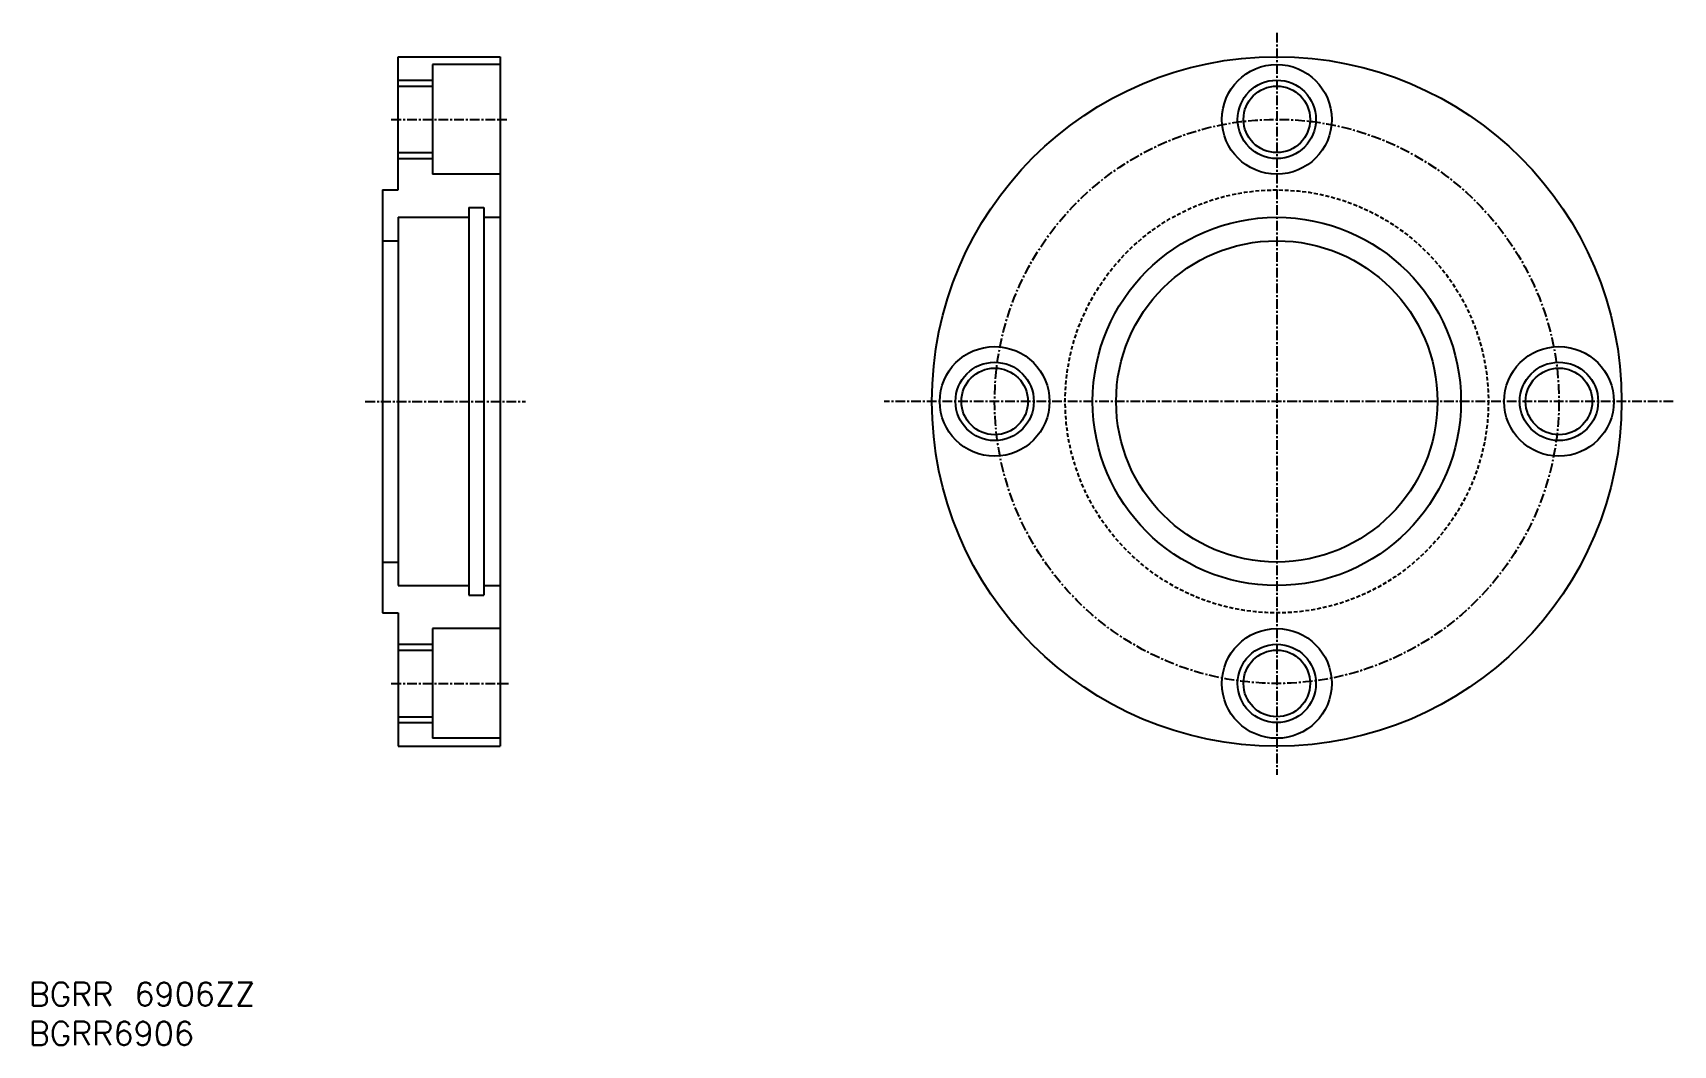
# Model space of a CAD drawing. Extents: x 45 to 255, y 37 to 167.
import ezdxf
from ezdxf.enums import TextEntityAlignment as Align

# ---------------------------------------------------------------- set-up
doc = ezdxf.new("R2010")
doc.units = 0
doc.linetypes.add('CENTER', pattern=[2, 1.25, -0.25, 0.25, -0.25])
doc.linetypes.add('DASHED', pattern=[0.75, 0.5, -0.25])
doc.layers.get('0').update_dxf_attribs({"linetype": 'CONTINUOUS'})
doc.layers.add('CENTER', color=1, linetype='CENTER')
doc.styles.get("Standard").update_dxf_attribs({"font": 'txt.shx', "bigfont": 'extfont.shx'})

msp = doc.modelspace()

# ---------------------------------------------------------------- linework, layer by layer
at = {"color": 7, "linetype": 'CONTINUOUS'}
for p, q in [((91.91, 146.47), (91.91, 163.47)), ((91.91, 163.47), (104.91, 163.47)), ((104.91, 163.47), (104.91, 75.47)), ((96.31, 162.47), (96.31, 148.47)), ((104.91, 162.47), (96.31, 162.47)), ((91.91, 159.72), (96.31, 159.72)), ((91.91, 151.22), (96.31, 151.22)), ((104.91, 148.47), (96.31, 148.47)), ((89.91, 146.47), (89.91, 92.47)), ((89.91, 146.47), (91.91, 146.47)), ((91.91, 142.97), (91.91, 95.97)), ((91.91, 142.97), (100.91, 142.97)), ((100.91, 144.22), (100.91, 94.72)), ((100.91, 144.22), (102.86, 144.22)), ((102.86, 144.22), (102.86, 94.72)), ((102.86, 142.97), (104.91, 142.97)), ((89.91, 139.97), (91.91, 139.97)), ((89.91, 98.97), (91.91, 98.97)), ((91.91, 95.97), (100.91, 95.97)), ((100.91, 94.72), (102.86, 94.72)), ((102.86, 95.97), (104.91, 95.97)), ((89.91, 92.47), (91.91, 92.47)), ((91.91, 92.47), (91.91, 75.47)), ((96.31, 90.47), (96.31, 76.47)), ((104.91, 90.47), (96.31, 90.47)), ((91.91, 87.72), (96.31, 87.72)), ((91.91, 79.22), (96.31, 79.22)), ((91.91, 75.47), (104.91, 75.47)), ((104.91, 76.47), (96.31, 76.47))]:
    msp.add_line(p, q, dxfattribs=at)
at = {"color": 3, "linetype": 'CONTINUOUS'}
for p, q in [((91.91, 160.47), (96.31, 160.47)), ((91.91, 150.47), (96.31, 150.47)), ((91.91, 88.47), (96.31, 88.47)), ((91.91, 78.47), (96.31, 78.47))]:
    msp.add_line(p, q, dxfattribs=at)
at = {"color": 7, "linetype": 'CONTINUOUS'}
for centre, radius in [((204.02, 119.47), 44), ((204.02, 155.47), 7), ((204.02, 155.47), 4.25), ((204.02, 119.47), 23.5), ((204.02, 119.47), 20.5), ((168.02, 119.47), 7), ((240.02, 119.47), 7), ((168.02, 119.47), 4.25), ((240.02, 119.47), 4.25), ((204.02, 83.47), 7), ((204.02, 83.47), 4.25)]:
    msp.add_circle(centre, radius, dxfattribs=at)
at = {"color": 3, "linetype": 'CONTINUOUS'}
for centre in [(204.02, 155.47), (168.02, 119.47), (240.02, 119.47), (204.02, 83.47)]:
    msp.add_circle(centre, 5, dxfattribs=at)
at = {"color": 3, "linetype": 'DASHED'}
msp.add_circle((204.02, 119.47), 27, dxfattribs=at)
at = {"layer": 'CENTER', "color": 1, "linetype": 'CENTER'}
for p, q in [((204.02, 166.52), (204.02, 71.81)), ((91.04, 155.47), (105.79, 155.47)), ((87.72, 119.47), (108.18, 119.47)), ((254.6, 119.47), (153.91, 119.47)), ((91.04, 83.47), (105.98, 83.47))]:
    msp.add_line(p, q, dxfattribs=at)
msp.add_circle((204.02, 119.47), 36, dxfattribs=at)

# ---------------------------------------------------------------- texts
at = {"color": 7, "linetype": 'CONTINUOUS'}
for s, p in [('BGRR 6906ZZ', (44.78, 43.8)), ('BGRR6906', (44.78, 38.8))]:
    msp.add_text(s, height=3, dxfattribs=at).set_placement(p, align=Align.MIDDLE_LEFT)

doc.saveas('drawing.dxf')
